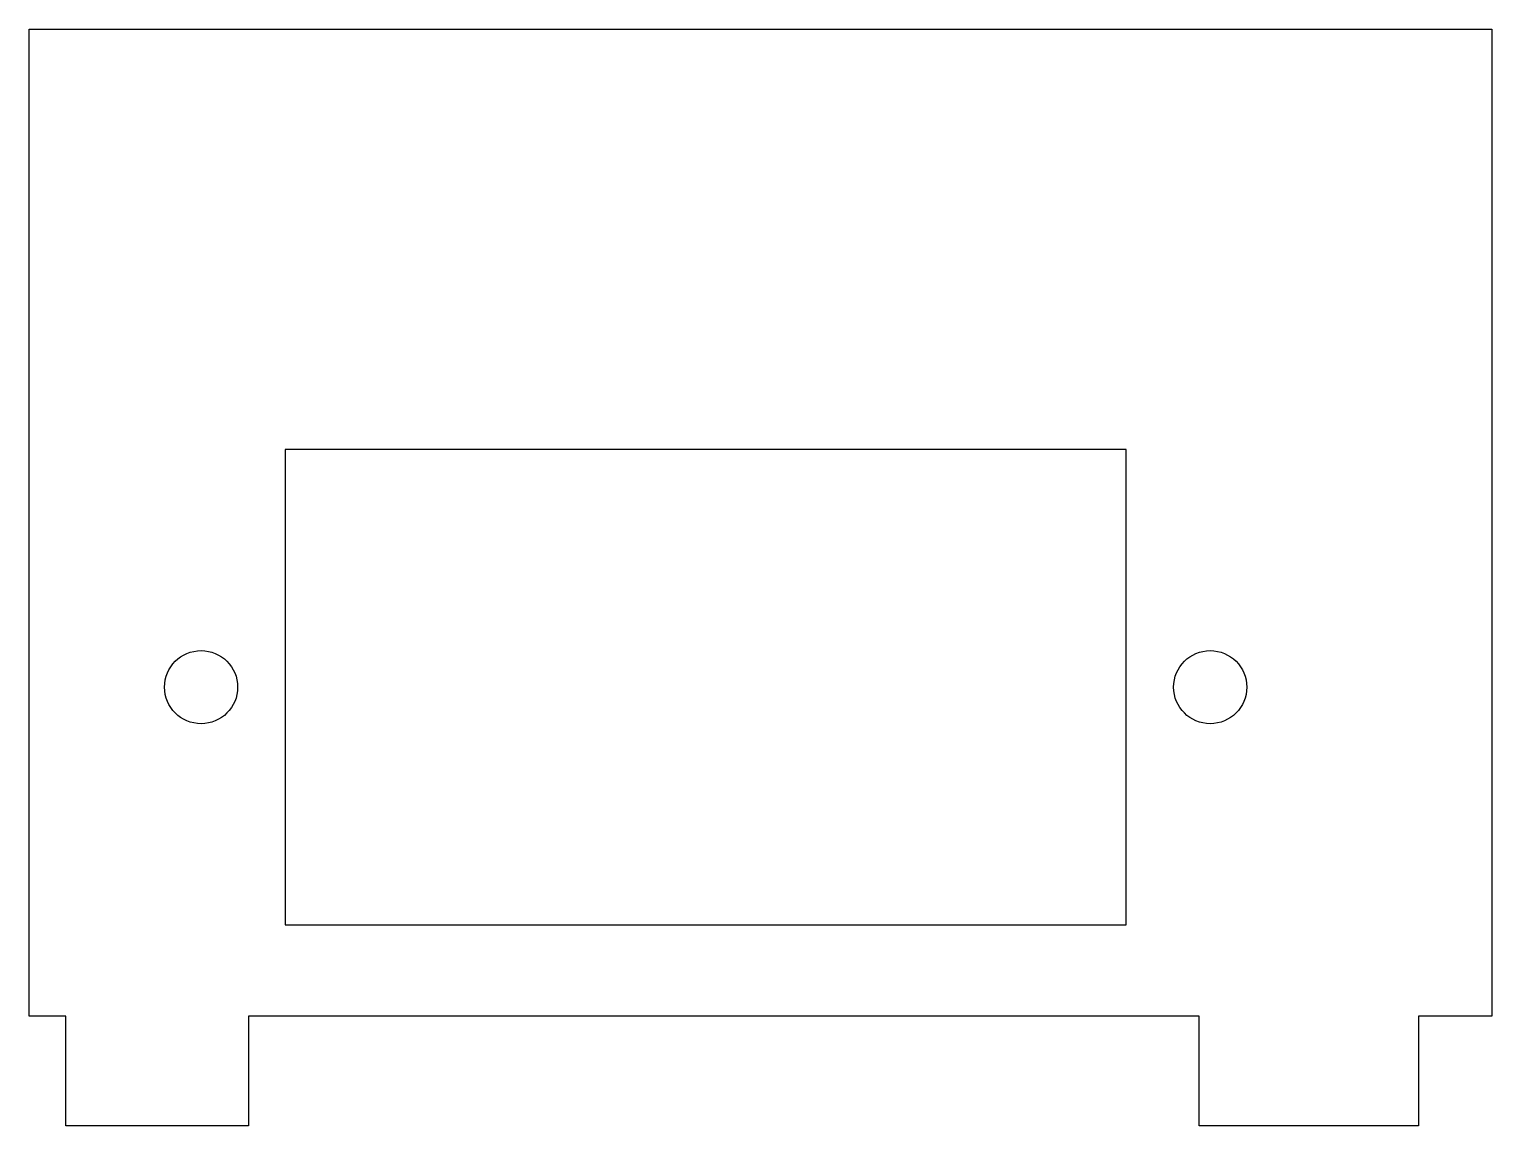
# Model space of a CAD drawing. Header units: millimetres. Extents: x 0 to 40, y 0 to 30.
import ezdxf

# ---------------------------------------------------------------- set-up
doc = ezdxf.new("R2010")
doc.units = ezdxf.units.MM
doc.layers.add('CUT', color=1, linetype='Continuous')

msp = doc.modelspace()

# ---------------------------------------------------------------- linework, layer by layer
at = {"layer": 'CUT'}
for points in [[(1, 0), (1, 3), (0, 3), (0, 30), (40, 30), (40, 3), (38, 3), (38, 0), (32, 0), (32, 3), (6, 3), (6, 0)], [(30, 18.5), (7, 18.5), (7, 5.5), (30, 5.5)]]:
    msp.add_lwpolyline(points, close=True, dxfattribs=at)
for centre in [(4.7, 12), (32.3, 12)]:
    msp.add_circle(centre, 1, dxfattribs=at)

doc.saveas('drawing.dxf')
